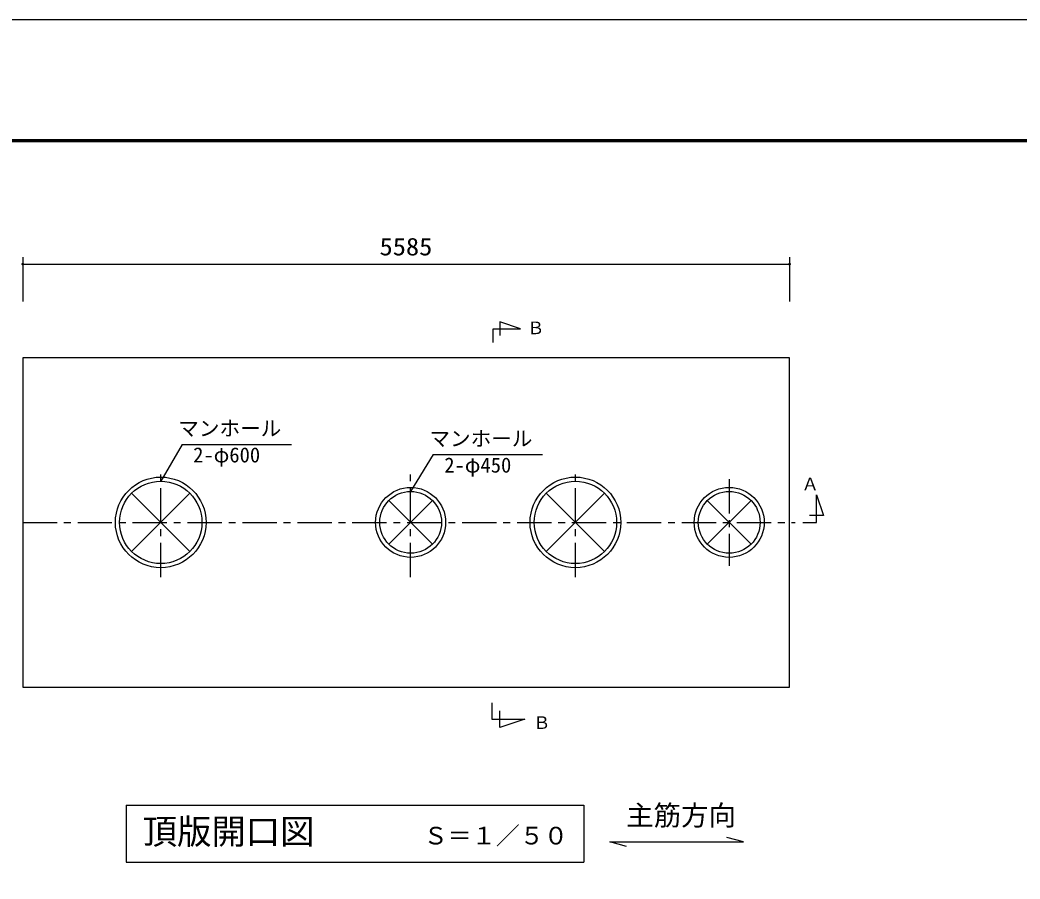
# Model space of a CAD drawing. Units: millimetres, scale not verified. Extents: x -14850 to 14850, y -10500 to 10500.
# Drawn here: x -9624 to -2341, y 4242 to 10500 of the extents above; entities that cross this region are included whole.
import ezdxf
from ezdxf.enums import TextEntityAlignment as Align

# ---------------------------------------------------------------- set-up
doc = ezdxf.new("R2010")
doc.units = ezdxf.units.MM
doc.header["$LTSCALE"] = 50
doc.linetypes.add('CHAIN1', pattern=[8, 5, -1, 1, -1])
for name, color, linetype, lineweight in [('0-0_機器', 3, 'Continuous', 25), ('0-1_空気管', 3, 'Continuous', 25), ('0-2_躯体', 3, 'Continuous', 25), ('0-3_製作', 5, 'Continuous', 25), ('0-5_水管', 3, 'Continuous', 25), ('0-7_図面枠', 7, 'Continuous', 25), ('0-8_Axis_waku', 7, 'Continuous', 25)]:
    doc.layers.add(name, color=color, linetype=linetype, lineweight=lineweight)
doc.styles.add('ＭＳ ゴシック', font='')
doc.styles.get('ＭＳ ゴシック').set_extended_font_data('MS Gothic')

msp = doc.modelspace()

# ---------------------------------------------------------------- linework, layer by layer
at = {"layer": '0-0_機器', "linetype": 'CHAIN1'}
msp.add_line((-4459, 7155.2), (-4459, 6522.13), dxfattribs=at)
at = {"layer": '0-0_機器'}
for p, q in [((-8810.89, 6627.95), (-8386.87, 7051.97)), ((-8810.79, 7051.62), (-8386.87, 6627.71)), ((-6938.1, 6998.93), (-6619.9, 6680.74)), ((-6938.1, 6680.74), (-6619.9, 6998.93)), ((-5790.89, 6627.95), (-5366.87, 7051.97)), ((-5790.79, 7051.62), (-5366.87, 6627.71)), ((-4618.1, 6998.93), (-4299.9, 6680.74)), ((-4618.1, 6680.74), (-4299.9, 6998.93))]:
    msp.add_line(p, q, dxfattribs=at)
for centre, radius in [((-8599, 6839.84), 330), ((-8599, 6839.84), 300), ((-5579, 6839.84), 330), ((-5579, 6839.84), 300), ((-6779, 6839.84), 255), ((-6779, 6839.84), 225), ((-4459, 6839.84), 255), ((-4459, 6839.84), 225)]:
    msp.add_circle(centre, radius, dxfattribs=at)
at = {"layer": '0-1_空気管', "color": 2}
msp.add_line((-4019, 5639.84), (-4019, 8039.84), dxfattribs=at)
at = {"layer": '0-1_空気管', "color": 4}
for p, q in [((-8444.05, 7408.06), (-8599, 7139.84)), ((-8444.05, 7408.06), (-7646.58, 7408.06)), ((-6614.89, 7333.83), (-6779, 7064.84)), ((-6614.89, 7333.83), (-5817.42, 7333.83))]:
    msp.add_line(p, q, dxfattribs=at)
at = {"layer": '0-1_空気管', "linetype": 'CHAIN1'}
for p, q in [((-8599, 6439.84), (-8599, 7239.84)), ((-6779, 6439.84), (-6779, 7239.84)), ((-5579, 6439.84), (-5579, 7239.84)), ((-9604, 6839.84), (-3979, 6839.84))]:
    msp.add_line(p, q, dxfattribs=at)
at = {"layer": '0-2_躯体'}
for p, q in [((-6178.19, 8150.31), (-6178.19, 8250.31)), ((-6188.19, 5525.64), (-6188.19, 5405.64))]:
    msp.add_line(p, q, dxfattribs=at)
at = {"layer": '0-2_躯体', "color": 2}
for p, q in [((-9604, 8039.84), (-9604, 5639.84)), ((-4019, 8039.84), (-9604, 8039.84)), ((-9604, 5639.84), (-4019, 5639.84))]:
    msp.add_line(p, q, dxfattribs=at)
at = {"layer": '0-2_躯体'}
for points in [[(-6178.19, 8250.31), (-5978.19, 8250.31), (-6128.19, 8300.31), (-6128.19, 8200.31)], [(-3923.01, 6839.84), (-3823.01, 6839.84), (-3823.01, 7039.84), (-3773, 6889.84), (-3873.01, 6889.84)], [(-6188.19, 5405.64), (-5948.19, 5405.64), (-6128.19, 5345.64), (-6128.19, 5465.64)]]:
    msp.add_lwpolyline(points, dxfattribs=at)
at = {"layer": '0-3_製作', "color": 2}
for p, q in [((-9604, 8771.34), (-9604, 8448.41)), ((-4019, 8771.34), (-4019, 8448.41)), ((-9604, 8721.34), (-4019, 8721.34))]:
    msp.add_line(p, q, dxfattribs=at)
at = {"layer": '0-3_製作'}
for points in [[(-9604, 8731.34), (-9614, 8721.34), (-9605.25, 8731.26)], [(-9604, 8731.34), (-9604, 8721.34), (-9614, 8721.34)], [(-9605.25, 8731.26), (-9614, 8721.34), (-9613.98, 8721.97)], [(-9604, 8721.34), (-9613.92, 8720.09), (-9614, 8721.34)], [(-9605.25, 8731.26), (-9613.98, 8721.97), (-9606.49, 8731.03)], [(-9606.49, 8731.03), (-9613.98, 8721.97), (-9613.82, 8723.21)], [(-9604, 8721.34), (-9613.68, 8718.85), (-9613.92, 8720.09)], [(-9606.49, 8731.03), (-9613.82, 8723.21), (-9607.68, 8730.64)], [(-9607.68, 8730.64), (-9613.82, 8723.21), (-9613.51, 8724.43)], [(-9604, 8721.34), (-9613.3, 8717.66), (-9613.68, 8718.85)], [(-9607.68, 8730.64), (-9613.51, 8724.43), (-9608.82, 8730.1)], [(-9608.82, 8730.1), (-9613.51, 8724.43), (-9613.05, 8725.6)], [(-9604, 8721.34), (-9612.76, 8716.52), (-9613.3, 8717.66)], [(-9608.82, 8730.1), (-9613.05, 8725.6), (-9609.88, 8729.43)], [(-9609.88, 8729.43), (-9613.05, 8725.6), (-9612.44, 8726.7)], [(-9604, 8721.34), (-9612.09, 8715.46), (-9612.76, 8716.52)], [(-9609.88, 8729.43), (-9612.44, 8726.7), (-9610.84, 8728.63)], [(-9610.84, 8728.63), (-9612.44, 8726.7), (-9611.7, 8727.71)], [(-9604, 8721.34), (-9611.29, 8714.49), (-9612.09, 8715.46)], [(-9604, 8721.34), (-9610.37, 8713.63), (-9611.29, 8714.49)], [(-9604, 8711.34), (-9610.37, 8713.63), (-9604, 8721.34)], [(-9604, 8711.34), (-9609.36, 8712.9), (-9610.37, 8713.63)], [(-9604, 8711.34), (-9608.26, 8712.29), (-9609.36, 8712.9)], [(-9604, 8711.34), (-9607.09, 8711.83), (-9608.26, 8712.29)], [(-9604, 8711.34), (-9605.87, 8711.52), (-9607.09, 8711.83)], [(-9604, 8711.34), (-9604.63, 8711.36), (-9605.87, 8711.52)], [(-9603.37, 8731.32), (-9604, 8721.34), (-9604, 8731.34)], [(-9602.12, 8731.16), (-9604, 8721.34), (-9603.37, 8731.32)], [(-9600.91, 8730.85), (-9604, 8721.34), (-9602.12, 8731.16)], [(-9599.74, 8730.39), (-9604, 8721.34), (-9600.91, 8730.85)], [(-9598.64, 8729.78), (-9604, 8721.34), (-9599.74, 8730.39)], [(-9597.62, 8729.04), (-9604, 8721.34), (-9598.64, 8729.78)], [(-9596.71, 8728.19), (-9604, 8721.34), (-9597.62, 8729.04)], [(-9596.71, 8728.19), (-9594, 8721.34), (-9604, 8721.34)], [(-9594, 8721.34), (-9604, 8711.34), (-9604, 8721.34)], [(-9594, 8721.34), (-9602.74, 8711.42), (-9604, 8711.34)], [(-9594.02, 8720.71), (-9602.74, 8711.42), (-9594, 8721.34)], [(-9594.02, 8720.71), (-9601.51, 8711.65), (-9602.74, 8711.42)], [(-9594.18, 8719.47), (-9601.51, 8711.65), (-9594.02, 8720.71)], [(-9594.18, 8719.47), (-9600.32, 8712.04), (-9601.51, 8711.65)], [(-9594.49, 8718.25), (-9600.32, 8712.04), (-9594.18, 8719.47)], [(-9594.49, 8718.25), (-9599.18, 8712.58), (-9600.32, 8712.04)], [(-9594.95, 8717.08), (-9599.18, 8712.58), (-9594.49, 8718.25)], [(-9594.95, 8717.08), (-9598.12, 8713.25), (-9599.18, 8712.58)], [(-9595.56, 8715.98), (-9598.12, 8713.25), (-9594.95, 8717.08)], [(-9595.56, 8715.98), (-9597.15, 8714.05), (-9598.12, 8713.25)], [(-9596.29, 8714.97), (-9597.15, 8714.05), (-9595.56, 8715.98)], [(-9595.91, 8727.22), (-9594, 8721.34), (-9596.71, 8728.19)], [(-9595.24, 8726.16), (-9594, 8721.34), (-9595.91, 8727.22)], [(-9594.7, 8725.02), (-9594, 8721.34), (-9595.24, 8726.16)], [(-9594.31, 8723.83), (-9594, 8721.34), (-9594.7, 8725.02)], [(-9594.08, 8722.59), (-9594, 8721.34), (-9594.31, 8723.83)], [(-4019, 8721.34), (-4029, 8721.34), (-4028.98, 8721.97)], [(-4019, 8721.34), (-4028.92, 8720.09), (-4029, 8721.34)], [(-4019, 8721.34), (-4028.98, 8721.97), (-4028.82, 8723.21)], [(-4019, 8721.34), (-4028.68, 8718.85), (-4028.92, 8720.09)], [(-4019, 8721.34), (-4028.82, 8723.21), (-4028.51, 8724.43)], [(-4019, 8721.34), (-4028.3, 8717.66), (-4028.68, 8718.85)], [(-4019, 8721.34), (-4028.51, 8724.43), (-4028.05, 8725.6)], [(-4019, 8721.34), (-4027.76, 8716.52), (-4028.3, 8717.66)], [(-4019, 8721.34), (-4028.05, 8725.6), (-4027.44, 8726.7)], [(-4019, 8711.34), (-4027.76, 8716.52), (-4019, 8721.34)], [(-4019, 8711.34), (-4027.09, 8715.46), (-4027.76, 8716.52)], [(-4019, 8721.34), (-4027.44, 8726.7), (-4026.7, 8727.71)], [(-4019, 8711.34), (-4026.29, 8714.49), (-4027.09, 8715.46)], [(-4019, 8731.34), (-4026.7, 8727.71), (-4025.84, 8728.63)], [(-4019, 8721.34), (-4026.7, 8727.71), (-4019, 8731.34)], [(-4019, 8711.34), (-4025.37, 8713.63), (-4026.29, 8714.49)], [(-4019, 8731.34), (-4025.84, 8728.63), (-4020.25, 8731.26)], [(-4020.25, 8731.26), (-4025.84, 8728.63), (-4024.88, 8729.43)], [(-4019, 8711.34), (-4024.36, 8712.9), (-4025.37, 8713.63)], [(-4020.25, 8731.26), (-4024.88, 8729.43), (-4021.49, 8731.03)], [(-4021.49, 8731.03), (-4024.88, 8729.43), (-4023.82, 8730.1)], [(-4019, 8711.34), (-4023.26, 8712.29), (-4024.36, 8712.9)], [(-4021.49, 8731.03), (-4023.82, 8730.1), (-4022.68, 8730.64)], [(-4019, 8711.34), (-4022.09, 8711.83), (-4023.26, 8712.29)], [(-4019, 8711.34), (-4020.87, 8711.52), (-4022.09, 8711.83)], [(-4019, 8711.34), (-4019.63, 8711.36), (-4020.87, 8711.52)], [(-4018.37, 8731.32), (-4019, 8721.34), (-4019, 8731.34)], [(-4017.12, 8731.16), (-4019, 8721.34), (-4018.37, 8731.32)], [(-4015.91, 8730.85), (-4019, 8721.34), (-4017.12, 8731.16)], [(-4014.74, 8730.39), (-4019, 8721.34), (-4015.91, 8730.85)], [(-4013.64, 8729.78), (-4019, 8721.34), (-4014.74, 8730.39)], [(-4012.62, 8729.04), (-4019, 8721.34), (-4013.64, 8729.78)], [(-4011.71, 8728.19), (-4019, 8721.34), (-4012.62, 8729.04)], [(-4010.91, 8727.22), (-4019, 8721.34), (-4011.71, 8728.19)], [(-4010.24, 8726.16), (-4019, 8721.34), (-4010.91, 8727.22)], [(-4009.7, 8725.02), (-4019, 8721.34), (-4010.24, 8726.16)], [(-4009.7, 8725.02), (-4009, 8721.34), (-4019, 8721.34)], [(-4009, 8721.34), (-4019, 8711.34), (-4019, 8721.34)], [(-4009.02, 8720.71), (-4019, 8711.34), (-4009, 8721.34)], [(-4009.18, 8719.47), (-4019, 8711.34), (-4009.02, 8720.71)], [(-4009.49, 8718.25), (-4019, 8711.34), (-4009.18, 8719.47)], [(-4009.95, 8717.08), (-4019, 8711.34), (-4009.49, 8718.25)], [(-4010.56, 8715.98), (-4019, 8711.34), (-4009.95, 8717.08)], [(-4011.29, 8714.97), (-4019, 8711.34), (-4010.56, 8715.98)], [(-4012.15, 8714.05), (-4019, 8711.34), (-4011.29, 8714.97)], [(-4012.15, 8714.05), (-4017.75, 8711.42), (-4019, 8711.34)], [(-4013.12, 8713.25), (-4017.75, 8711.42), (-4012.15, 8714.05)], [(-4013.12, 8713.25), (-4016.51, 8711.65), (-4017.75, 8711.42)], [(-4014.18, 8712.58), (-4016.51, 8711.65), (-4013.12, 8713.25)], [(-4014.18, 8712.58), (-4015.32, 8712.04), (-4016.51, 8711.65)], [(-4009.31, 8723.83), (-4009, 8721.34), (-4009.7, 8725.02)], [(-4009.08, 8722.59), (-4009, 8721.34), (-4009.31, 8723.83)]]:
    msp.add_solid(points, dxfattribs=at)
at = {"layer": '0-5_水管'}
for p, q in [((-8851.07, 4780.09), (-5517.73, 4780.09)), ((-5517.73, 4780.09), (-5517.73, 4363.42))]:
    msp.add_line(p, q, dxfattribs=at)
for points in [[(-8851.07, 4780.09), (-8851.07, 4363.42), (-5517.73, 4363.42)], [(-5206.86, 4479.53), (-5327.59, 4511.88), (-4355.06, 4511.88), (-4475.8, 4544.23)]]:
    msp.add_lwpolyline(points, dxfattribs=at)
at = {"layer": '0-7_図面枠'}
msp.add_lwpolyline([(-14850, -10500), (14850, -10500), (14850, 10500), (-14850, 10500)], close=True, dxfattribs=at)
at = {"layer": '0-8_Axis_waku'}
for p, q in [((-12964, 9629), (14014, 9629)), ((-12963, 9628), (14013, 9628)), ((-12962, 9627), (14012, 9627)), ((-12961, 9626), (14011, 9626)), ((-12960, 9625), (14010, 9625)), ((-12959, 9624), (14009, 9624)), ((-12958, 9623), (14008, 9623)), ((-12957, 9622), (14007, 9622)), ((-12956, 9621), (14006, 9621)), ((-12955, 9620), (14005, 9620)), ((-12954, 9619), (14004, 9619)), ((-12953, 9618), (14003, 9618)), ((-12952, 9617), (14002, 9617)), ((-12951, 9616), (14001, 9616)), ((-12950, 9615), (14000, 9615))]:
    msp.add_line(p, q, dxfattribs=at)

# ---------------------------------------------------------------- texts
at = {"layer": '0-1_空気管', "color": 4, "style": 'ＭＳ ゴシック'}
for s, p in [('マンホール', (-8471.31, 7436.85)), ('マンホール', (-6642.15, 7362.62)), ('2-φ600', (-8362.91, 7243.63)), ('2-φ450', (-6533.75, 7169.4))]:
    msp.add_text(s, height=110, dxfattribs=at).set_placement(p, align=Align.BOTTOM_LEFT)
at = {"layer": '0-2_躯体', "color": 4, "style": 'ＭＳ ゴシック'}
for s, p in [('Ｂ', (-5930.34, 8183.44)), ('Ａ', (-3931.37, 7046.2)), ('Ｂ', (-5886.38, 5307.43))]:
    msp.add_text(s, height=91.79, dxfattribs=at).set_placement(p, align=Align.BOTTOM_LEFT)
at = {"layer": '0-3_製作', "color": 4, "style": 'ＭＳ ゴシック', "width": 1.1}
msp.add_text('5585', height=128.4, dxfattribs=at).set_placement((-7005.25, 8746.34), align=Align.BOTTOM_LEFT)
at = {"layer": '0-5_水管', "color": 4, "style": 'ＭＳ ゴシック'}
for s, height, p in [('主筋方向', 146.6, (-5209.28, 4588.15)), ('頂版開口図', 183.3, (-8729.64, 4440.59)), ('Ｓ＝１／５０', 128.4, (-6684.55, 4454.73))]:
    msp.add_text(s, height=height, dxfattribs=at).set_placement(p, align=Align.BOTTOM_LEFT)

doc.saveas('drawing.dxf')
